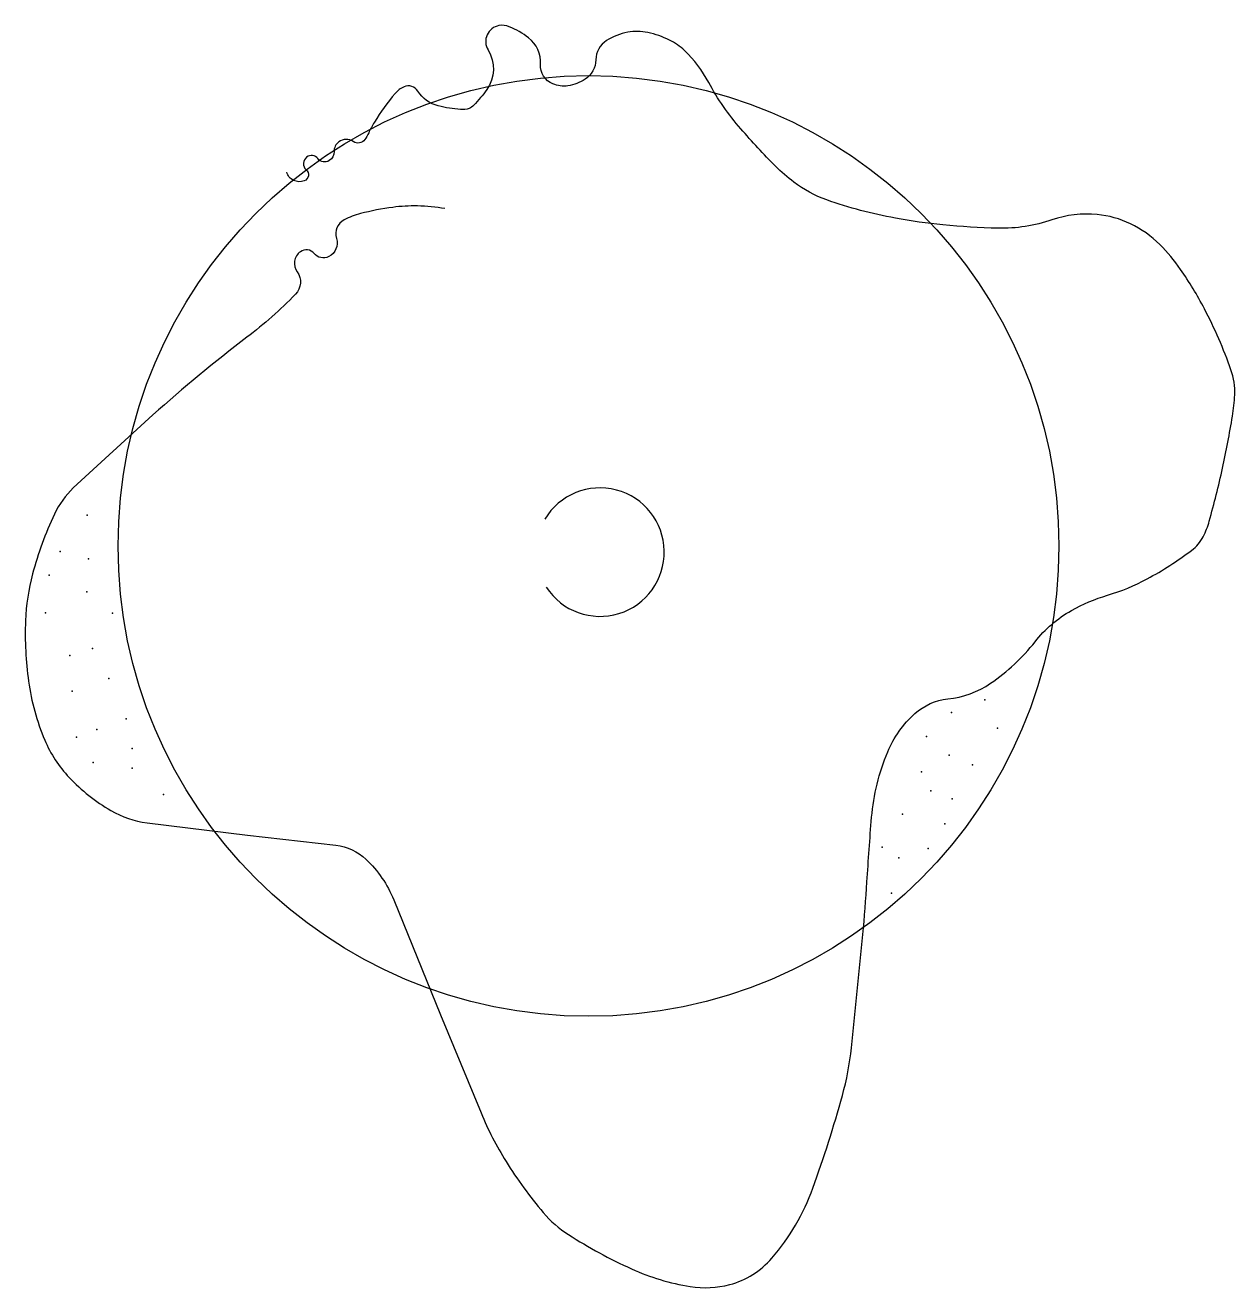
# Model space of a CAD drawing. Extents: x 17 to 1058, y 30 to 1116.
import ezdxf

# ---------------------------------------------------------------- set-up
doc = ezdxf.new("R2010")
doc.units = 0
doc.layers.get('0').update_dxf_attribs({"linetype": 'CONTINUOUS'})

msp = doc.modelspace()

# ---------------------------------------------------------------- linework, layer by layer
at = {"color": 0}
msp.add_lwpolyline([(378, 958.5, 0.035288), (354.4, 960.8, 0.039242), (333.2, 959.6, 0.030159), (305.3, 954.2, 0.057232), (291.3, 948.8, 0.363514), (284.7, 932.9, -0.368927), (278, 917.2, -0.348318), (265.4, 919.9, 0.393157), (253.6, 921.4, 0.415269), (250.8, 904.1, -0.362968), (249.4, 884.8, -0.037709), (207.5, 847.7, 0.020105), (126.7, 780.9), (58.1, 718.2, 0.088527), (41.9, 695.5, 0.044711), (23.1, 644, 0.056301), (17, 603.7, 0.043893), (19.6, 551.6, 0.065523), (33.6, 501, 0.089635), (54.6, 468.8, 0.071388), (90.5, 440.4, 0.099801), (121.6, 429.8), (208.1, 419.1), (284.2, 410.6, -0.158644), (310, 398.4, -0.10533), (334, 363.5), (374.1, 264.5), (409.1, 180, 0.04084), (430.6, 138.3, 0.035107), (462.7, 94.2, 0.076227), (484.3, 75.3, 0.035271), (538.6, 45.8, 0.066993), (589.2, 30.6, 0.105167), (623.1, 32.3, 0.150746), (659.4, 55, 0.091176), (694.7, 115.3, 0.019983), (720.1, 195.1, 0.040144), (728, 236), (737.8, 333.6, 0.007766), (741.3, 379, -0.006365), (745.3, 434.5, -0.077101), (759.1, 490.8, -0.111642), (782.5, 523.8, -0.158701), (810.9, 536.4, 0.124766), (847.7, 549.9, 0.076796), (886, 585.7, -0.098241), (917.2, 612.5, -0.056628), (948.3, 625.7, 0.051525), (982.5, 639.8, 0.038256), (1020.7, 664.3, 0.113801), (1030.7, 676.1, 0.049091), (1035.9, 689.5, 0.014915), (1047.3, 735.1, 0.0124), (1055.9, 779.8, 0.030783), (1057.8, 798.1, 0.095185), (1054.6, 819.7, 0.036113), (1031.7, 872.3, 0.031521), (1011.2, 906.2, 0.045078), (993.4, 927.5, 0.084069), (968.1, 945.4, 0.087603), (939.5, 953.4, 0.107604), (900.5, 948.8, -0.089194), (854, 941.6, -0.018098), (806.7, 944.5, -0.02064), (765.7, 950.3, -0.040333), (706.6, 966, -0.076894), (678.3, 981.3, -0.034917), (662.6, 995, -0.016667), (632.7, 1027.2, -0.056197), (605.1, 1067.1, 0.079373), (584.2, 1094.6, 0.076154), (571.3, 1103.6, 0.060731), (552.6, 1110.1, 0.103384), (535.4, 1110.3, 0.090261), (517.1, 1103.1, 0.256552), (507.9, 1086.6, -0.251105), (498.6, 1069.8, -0.10952), (483.9, 1064.2, -0.132141), (471, 1065.8, -0.321629), (460.3, 1082.7, 0.247135), (450, 1105.5, 0.06672), (433.4, 1115.1, 0.144933), (424.5, 1116.1, 0.527556), (415.2, 1095.1, -0.302128), (414, 1060.9, -0.033299), (402.9, 1047.5, -0.118059), (398.8, 1044.7, -0.107696), (391.5, 1043.8, -0.04075), (372.3, 1046.9, -0.19314), (354.7, 1059.7, 0.371006), (342.8, 1063.4, 0.115678), (335.1, 1057.6, 0.036231), (317.3, 1033, 0.034348), (312.4, 1023.7, -0.054475), (309.1, 1017.9, -0.401836), (299.1, 1016.2, 0.311018), (286.7, 1016, 0.255057), (282.6, 1007.6, -0.269837), (278.5, 999.8, -0.384427), (268.6, 1001.5, 0.408081), (259, 1002.8, 0.476292), (258.6, 992, -0.563776), (256.9, 982.4, -0.208014), (247.8, 982.8, -0.207801), (241.8, 989.8)], format="xyb", dxfattribs=at)
msp.add_circle((501.6, 668.1), 404.9, dxfattribs=at)
msp.add_arc((511.5, 662.8), 55.3, 213.1719, 149.2155, dxfattribs=at)
for p in [(70.1, 694.6), (46.7, 663.3), (71.1, 657.1), (37.3, 643), (69.8, 628.6), (34.2, 610.5), (92, 610.2), (74.7, 579.7), (55.2, 573.7), (88.8, 554.1), (57.1, 543.2), (842.7, 535.6), (814.1, 524.8), (103.7, 519.4), (853.6, 511.2), (60.9, 503.4), (78.4, 510.2), (792.5, 504.2), (108.8, 493.8), (75.1, 481.8), (811.9, 487.9), (832.2, 479.6), (108.7, 476.7), (788.3, 473.7), (796.3, 457.4), (135.9, 454.1), (814.6, 450.3), (771.8, 437.2), (808.4, 428.9), (754.5, 408.8), (794, 407.7), (768.7, 399.7), (762.4, 369.3)]:
    msp.add_point(p, dxfattribs=at)

doc.saveas('drawing.dxf')
